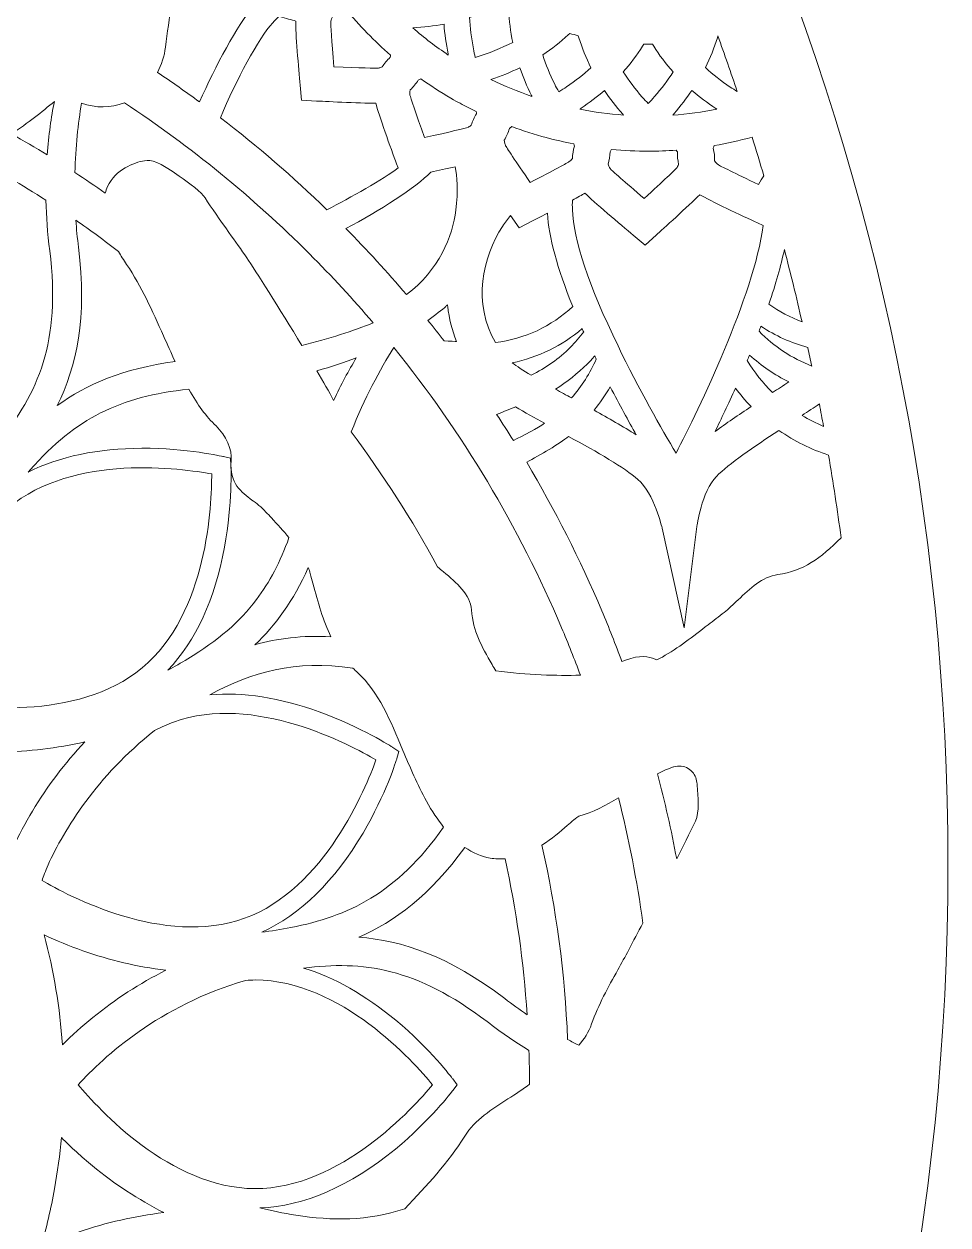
# Model space of a CAD drawing. Header units: millimetres. Extents: x -1844 to 2932, y -490 to 399.
# Drawn here: x 817.2 to 980.4, y -109.4 to 102.8 of the extents above; entities that cross this region are included whole.
import ezdxf

# ---------------------------------------------------------------- set-up
doc = ezdxf.new("R2010")
doc.units = ezdxf.units.MM
doc.header["$MEASUREMENT"] = 0
doc.layers.add('Layer 4', color=7, linetype='Continuous')

msp = doc.modelspace()

# ---------------------------------------------------------------- linework, layer by layer
at = {"layer": 'Layer 4', "lineweight": 0}
for points, knots in [([(535.91, 398.64), (290.42, 398.64), (91.41, 199.63), (91.41, -45.86), (91.41, -291.35), (290.42, -490.36), (535.91, -490.36), (781.4, -490.36), (980.41, -291.35), (980.41, -45.86), (980.41, 199.63), (781.4, 398.64), (535.91, 398.64)], [0, 0, 0, 0, 1, 1, 1, 2, 2, 2, 3, 3, 3, 4, 4, 4, 4]), ([(855.17, 106.42), (855.58, 106.29), (856.44, 106.01), (857.5, 105.67), (854.93, 102.78), (850.93, 95.28), (848.17, 89.03), (845.73, 90.82), (843.25, 92.57), (840.74, 94.26), (841.46, 95.62), (841.95, 97.13), (842.15, 98.74), (842.47, 101.28), (842.84, 103.83), (843.22, 106.42), (845.6, 107.96), (848.22, 109), (850.72, 109.49), (851.51, 109.65), (852.3, 109.78), (853.06, 109.87), (853.06, 109.87), (852.61, 107.26), (852.61, 107.26), (852.61, 107.26), (855.17, 106.42), (855.17, 106.42)], [0, 0, 0, 0, 1, 1, 1, 2, 2, 2, 3, 3, 3, 4, 4, 4, 5, 5, 5, 6, 6, 6, 7, 7, 7, 8, 8, 8, 9, 9, 9, 9]), ([(896.89, 96.91), (896.77, 97.43), (896.66, 97.93), (896.56, 98.43), (896.19, 100.31), (895.96, 102.17), (895.87, 103.96), (897.73, 104.57), (899.49, 105.32), (901.1, 106.2), (901.1, 106.2), (901.46, 106.4), (901.46, 106.4), (901.91, 106.13), (902.36, 105.87), (902.8, 105.62), (902.8, 105.62), (902.82, 105.22), (902.82, 105.22), (902.86, 103.37), (903.09, 101.47), (903.5, 99.56), (901.49, 98.53), (899.28, 97.64), (896.89, 96.91)], [0, 0, 0, 0, 1, 1, 1, 2, 2, 2, 3, 3, 3, 4, 4, 4, 5, 5, 5, 6, 6, 6, 7, 7, 7, 8, 8, 8, 8]), ([(861.1, 103.02), (861.46, 103.4), (861.85, 103.79), (862.24, 104.18), (863.48, 103.8), (864.45, 103.52), (865.15, 103.33), (865.12, 101.37), (865.68, 94.85), (865.93, 92.03), (865.93, 92.03), (866.18, 89.34), (866.18, 89.34), (866.18, 89.34), (868.86, 89.2), (868.86, 89.2), (869.63, 89.16), (876.49, 88.8), (879.31, 88.8), (879.79, 86.89), (882.01, 80.74), (882.99, 78.08), (882.99, 78.08), (883.24, 77.4), (883.24, 77.4), (880.68, 75.4), (874.81, 72.12), (870.66, 70), (864.67, 75.81), (858.4, 81.23), (851.86, 86.26), (854.66, 92.9), (858.54, 100.29), (861.1, 103.02)], [0, 0, 0, 0, 1, 1, 1, 2, 2, 2, 3, 3, 3, 4, 4, 4, 5, 5, 5, 6, 6, 6, 7, 7, 7, 8, 8, 8, 9, 9, 9, 10, 10, 10, 11, 11, 11, 11]), ([(881.93, 97.3), (881.9, 97.17), (881.88, 97.05), (881.84, 96.93), (881.31, 96.42), (880.84, 95.85), (880.45, 95.22), (880.13, 95.07), (879.88, 95.03), (879.8, 95.03), (879.37, 94.98), (876.48, 95.05), (871.9, 95.27), (871.51, 99.9), (871.33, 102.74), (871.37, 103.18), (871.37, 103.26), (871.41, 103.63), (871.64, 104.06), (872.3, 104.41), (872.9, 104.85), (873.45, 105.36), (873.53, 105.38), (873.62, 105.4), (873.71, 105.42), (873.8, 105.43), (873.88, 105.45), (873.97, 105.46), (876.39, 102.52), (879.07, 99.78), (881.93, 97.3)], [0, 0, 0, 0, 1, 1, 1, 2, 2, 2, 3, 3, 3, 4, 4, 4, 5, 5, 5, 6, 6, 6, 7, 7, 7, 8, 8, 8, 9, 9, 9, 10, 10, 10, 10]), ([(885.87, 102.12), (887.77, 102.24), (889.61, 102.47), (891.36, 102.8), (891.48, 101.08), (891.72, 99.32), (892.08, 97.54), (892.09, 97.47), (892.11, 97.39), (892.12, 97.32), (889.94, 98.79), (887.85, 100.39), (885.87, 102.12)], [0, 0, 0, 0, 1, 1, 1, 2, 2, 2, 3, 3, 3, 4, 4, 4, 4]), ([(913.02, 91.72), (912.57, 91.42), (912.11, 91.12), (911.63, 90.82), (911.38, 91.28), (911.14, 91.74), (910.92, 92.19), (910.07, 93.92), (909.36, 95.66), (908.81, 97.36), (910.46, 98.43), (911.96, 99.62), (913.29, 100.88), (913.29, 100.88), (913.57, 101.15), (913.57, 101.15), (914.08, 101), (914.59, 100.87), (915.09, 100.74), (915.09, 100.74), (915.2, 100.37), (915.2, 100.37), (915.73, 98.6), (916.44, 96.83), (917.33, 95.08), (916.03, 93.9), (914.58, 92.77), (913.02, 91.72)], [0, 0, 0, 0, 1, 1, 1, 2, 2, 2, 3, 3, 3, 4, 4, 4, 5, 5, 5, 6, 6, 6, 7, 7, 7, 8, 8, 8, 9, 9, 9, 9]), ([(939.75, 100.7), (940.93, 97.44), (942.07, 94.17), (943.17, 90.88), (942.75, 91.14), (942.34, 91.41), (941.94, 91.68), (940.35, 92.75), (938.87, 93.89), (937.54, 95.1), (938.42, 96.84), (939.13, 98.62), (939.66, 100.39), (939.66, 100.39), (939.75, 100.7), (939.75, 100.7)], [0, 0, 0, 0, 1, 1, 1, 2, 2, 2, 3, 3, 3, 4, 4, 4, 5, 5, 5, 5]), ([(928.55, 89.98), (928.19, 89.57), (927.82, 89.16), (927.44, 88.75), (927.08, 89.13), (926.73, 89.51), (926.4, 89.89), (925.13, 91.34), (924, 92.83), (923.03, 94.34), (924.33, 95.79), (925.48, 97.32), (926.44, 98.9), (926.44, 98.9), (926.64, 99.23), (926.64, 99.23), (927.17, 99.22), (927.69, 99.22), (928.21, 99.23), (928.21, 99.23), (928.42, 98.9), (928.42, 98.9), (929.38, 97.33), (930.53, 95.8), (931.84, 94.34), (930.89, 92.87), (929.78, 91.4), (928.55, 89.98)], [0, 0, 0, 0, 1, 1, 1, 2, 2, 2, 3, 3, 3, 4, 4, 4, 5, 5, 5, 6, 6, 6, 7, 7, 7, 8, 8, 8, 9, 9, 9, 9]), ([(904.76, 95.07), (905.32, 93.45), (906.01, 91.8), (906.82, 90.17), (906.84, 90.12), (906.87, 90.07), (906.89, 90.02), (904.41, 90.87), (901.99, 91.86), (899.65, 93), (901.45, 93.61), (903.16, 94.3), (904.76, 95.07)], [0, 0, 0, 0, 1, 1, 1, 2, 2, 2, 3, 3, 3, 4, 4, 4, 4]), ([(886.8, 92.91), (886.88, 92.95), (886.95, 92.99), (887.03, 93.03), (887.11, 93.06), (887.18, 93.09), (887.25, 93.12), (888.94, 91.92), (890.72, 90.79), (892.54, 89.73), (893.28, 89.31), (893.69, 89.03), (894.19, 88.81), (895.14, 88.29), (896.11, 87.8), (897.07, 87.33), (897.08, 87.2), (897.09, 87.06), (897.09, 86.93), (896.7, 86.3), (896.4, 85.63), (896.18, 84.93), (895.91, 84.7), (895.68, 84.59), (895.6, 84.57), (895.19, 84.41), (892.43, 83.74), (887.91, 82.76), (886.35, 87.09), (885.43, 89.84), (885.35, 90.26), (885.33, 90.34), (885.28, 90.7), (885.39, 91.18), (885.93, 91.7), (886.41, 92.27), (886.8, 92.91)], [0, 0, 0, 0, 1, 1, 1, 2, 2, 2, 3, 3, 3, 4, 4, 4, 5, 5, 5, 6, 6, 6, 7, 7, 7, 8, 8, 8, 9, 9, 9, 10, 10, 10, 11, 11, 11, 12, 12, 12, 12]), ([(822.51, 89.14), (821.96, 86.35), (821.51, 83.18), (821.24, 79.68), (819.17, 80.95), (817.07, 82.18), (814.95, 83.37), (817.84, 85.33), (820.36, 87.29), (822.51, 89.14)], [0, 0, 0, 0, 1, 1, 1, 2, 2, 2, 3, 3, 3, 3]), ([(915.58, 87.93), (917.05, 88.92), (918.43, 89.98), (919.7, 91.08), (920.67, 89.65), (921.76, 88.24), (922.96, 86.88), (923, 86.83), (923.04, 86.78), (923.09, 86.73), (920.49, 86.91), (917.89, 87.26), (915.33, 87.76), (915.41, 87.82), (915.49, 87.87), (915.58, 87.93)], [0, 0, 0, 0, 1, 1, 1, 2, 2, 2, 3, 3, 3, 4, 4, 4, 5, 5, 5, 5]), ([(931.77, 86.71), (931.85, 86.8), (931.92, 86.89), (932, 86.98), (933.16, 88.32), (934.22, 89.69), (935.17, 91.09), (936.47, 89.96), (937.89, 88.88), (939.4, 87.87), (939.46, 87.83), (939.52, 87.79), (939.58, 87.75), (937, 87.24), (934.38, 86.9), (931.77, 86.71)], [0, 0, 0, 0, 1, 1, 1, 2, 2, 2, 3, 3, 3, 4, 4, 4, 5, 5, 5, 5]), ([(866.24, 46.01), (862.31, 52.51), (858, 59.28), (856.52, 61.48), (855.56, 62.9), (854.44, 64.46), (853.37, 65.97), (851.84, 68.12), (850.26, 70.35), (849.16, 72.09), (848.58, 73.02), (846.36, 74.69), (844.59, 75.94), (840.99, 78.48), (839.62, 78.94), (838.45, 78.64), (836.57, 78.36), (833.35, 77.14), (831.92, 74.07), (831.75, 73.7), (831.62, 73.32), (831.51, 72.92), (829.74, 74.17), (827.95, 75.39), (826.14, 76.57), (826.27, 81.08), (826.72, 85.21), (827.31, 88.83), (829.82, 87.92), (832.48, 87.95), (834.89, 88.89), (846.6, 81.17), (857.53, 72.26), (867.58, 62.2), (871.52, 58.27), (875.28, 54.2), (878.86, 50), (875.37, 48.62), (871.1, 47.18), (866.24, 46.01)], [0, 0, 0, 0, 1, 1, 1, 2, 2, 2, 3, 3, 3, 4, 4, 4, 5, 5, 5, 6, 6, 6, 7, 7, 7, 8, 8, 8, 9, 9, 9, 10, 10, 10, 11, 11, 11, 12, 12, 12, 13, 13, 13, 13]), ([(913.57, 78.55), (913.22, 78.3), (910.73, 76.94), (906.61, 74.82), (903.98, 78.6), (902.39, 81.02), (902.2, 81.4), (902.17, 81.47), (902.01, 81.81), (902, 82.3), (902.39, 82.94), (902.7, 83.62), (902.91, 84.33), (902.98, 84.4), (903.04, 84.45), (903.11, 84.51), (903.18, 84.57), (903.25, 84.63), (903.32, 84.68), (905.34, 83.94), (907.39, 83.29), (909.43, 82.74), (911.02, 82.31), (912.65, 81.94), (914.27, 81.62), (914.32, 81.49), (914.36, 81.36), (914.4, 81.23), (914.19, 80.52), (914.07, 79.79), (914.04, 79.05), (913.84, 78.76), (913.64, 78.6), (913.57, 78.55)], [0, 0, 0, 0, 1, 1, 1, 2, 2, 2, 3, 3, 3, 4, 4, 4, 5, 5, 5, 6, 6, 6, 7, 7, 7, 8, 8, 8, 9, 9, 9, 10, 10, 10, 11, 11, 11, 11]), ([(947.87, 75.99), (947.57, 75.51), (947.24, 75), (946.9, 74.47), (942.73, 76.43), (940.14, 77.72), (939.79, 77.96), (939.72, 78.01), (939.42, 78.22), (939.17, 78.64), (939.19, 79.39), (939.11, 80.13), (938.94, 80.86), (938.97, 80.94), (938.99, 81.03), (939.02, 81.11), (939.05, 81.19), (939.08, 81.26), (939.11, 81.33), (941.35, 81.72), (943.58, 82.22), (945.79, 82.83), (946.5, 80.55), (947.2, 78.27), (947.87, 75.99)], [0, 0, 0, 0, 1, 1, 1, 2, 2, 2, 3, 3, 3, 4, 4, 4, 5, 5, 5, 6, 6, 6, 7, 7, 7, 8, 8, 8, 8]), ([(920.7, 80.23), (920.74, 80.3), (920.79, 80.37), (920.84, 80.45), (920.89, 80.52), (920.94, 80.59), (920.99, 80.65), (923.17, 80.45), (925.37, 80.34), (927.52, 80.34), (929.13, 80.34), (930.77, 80.4), (932.39, 80.52), (932.47, 80.41), (932.53, 80.3), (932.59, 80.2), (932.58, 79.46), (932.65, 78.72), (932.82, 78.01), (932.7, 77.67), (932.54, 77.47), (932.49, 77.4), (932.21, 77.06), (930.16, 75.11), (926.73, 71.99), (923.21, 74.96), (921.05, 76.88), (920.77, 77.21), (920.72, 77.27), (920.48, 77.55), (920.34, 78.02), (920.56, 78.74), (920.67, 79.48), (920.7, 80.23)], [0, 0, 0, 0, 1, 1, 1, 2, 2, 2, 3, 3, 3, 4, 4, 4, 5, 5, 5, 6, 6, 6, 7, 7, 7, 8, 8, 8, 9, 9, 9, 10, 10, 10, 11, 11, 11, 11]), ([(821.03, 71.66), (821.09, 68.83), (821.29, 65.85), (821.69, 62.74), (823.73, 46.56), (819.58, 37.55), (812.71, 28.98), (812.09, 28.2), (811.45, 27.46), (810.81, 26.73), (817.07, 42.79), (808.81, 62.51), (808.42, 63.41), (808.42, 63.41), (807.92, 64.58), (807.92, 64.58), (807.92, 64.58), (806.65, 64.43), (806.65, 64.43), (805.71, 64.33), (785.72, 61.88), (774.62, 49.5), (774.78, 49.94), (774.94, 50.37), (775.12, 50.81), (779.15, 61.02), (784.93, 69.1), (799.99, 75.34), (802.91, 76.55), (805.62, 77.87), (808.13, 79.23), (812.54, 76.88), (816.84, 74.36), (821.03, 71.66)], [0, 0, 0, 0, 1, 1, 1, 2, 2, 2, 3, 3, 3, 4, 4, 4, 5, 5, 5, 6, 6, 6, 7, 7, 7, 8, 8, 8, 9, 9, 9, 10, 10, 10, 11, 11, 11, 11]), ([(874.02, 66.67), (879.87, 69.75), (886.44, 73.92), (889.02, 76.63), (890.25, 76.9), (891.86, 77.25), (893.35, 77.6), (893.67, 75.92), (893.87, 73.39), (893.46, 69.91), (892.91, 65.33), (890.44, 59.29), (884.74, 55), (881.32, 59), (877.75, 62.89), (874.02, 66.67)], [0, 0, 0, 0, 1, 1, 1, 2, 2, 2, 3, 3, 3, 4, 4, 4, 5, 5, 5, 5]), ([(922.11, 45.93), (916.92, 56.65), (914.21, 64.77), (914.05, 70.05), (914.03, 70.58), (914.03, 71.13), (914.04, 71.69), (914.97, 72.19), (915.72, 72.6), (916.27, 72.92), (917.64, 71.5), (922.64, 67.3), (924.81, 65.48), (924.81, 65.48), (926.88, 63.75), (926.88, 63.75), (926.88, 63.75), (928.88, 65.55), (928.88, 65.55), (929.89, 66.45), (934.58, 70.68), (936.55, 72.65), (938.24, 71.64), (944.16, 68.87), (946.73, 67.68), (946.73, 67.68), (947.75, 67.2), (947.75, 67.2), (946.08, 54.69), (936.36, 34.75), (932.36, 26.97), (929.86, 31.18), (925.81, 38.27), (922.11, 45.93)], [0, 0, 0, 0, 1, 1, 1, 2, 2, 2, 3, 3, 3, 4, 4, 4, 5, 5, 5, 6, 6, 6, 7, 7, 7, 8, 8, 8, 9, 9, 9, 10, 10, 10, 11, 11, 11, 11]), ([(826.78, 63.38), (826.57, 64.99), (826.42, 66.58), (826.32, 68.14), (828.87, 66.37), (831.38, 64.52), (833.84, 62.61), (834.27, 61.87), (834.74, 61.1), (835.28, 60.32), (837.92, 56.42), (839.81, 52.19), (841.8, 47.7), (842.47, 46.21), (843.14, 44.69), (843.86, 43.16), (834.69, 41.97), (828.14, 39.07), (823.02, 35.4), (826.41, 42.25), (828.35, 50.95), (826.78, 63.38)], [0, 0, 0, 0, 1, 1, 1, 2, 2, 2, 3, 3, 3, 4, 4, 4, 5, 5, 5, 6, 6, 6, 7, 7, 7, 7]), ([(901.71, 67.05), (902.16, 67.73), (902.63, 68.37), (903.1, 68.98), (903.1, 68.98), (904.62, 66.82), (904.62, 66.82), (904.62, 66.82), (907.02, 68.04), (907.02, 68.04), (907.46, 68.27), (908.44, 68.76), (909.63, 69.38), (909.87, 65.21), (911.37, 59.67), (914.11, 52.9), (910.37, 49.38), (905.56, 47.14), (900.45, 46.53), (896.41, 53.36), (898.13, 61.71), (901.71, 67.05)], [0, 0, 0, 0, 1, 1, 1, 2, 2, 2, 3, 3, 3, 4, 4, 4, 5, 5, 5, 6, 6, 6, 7, 7, 7, 7]), ([(951.5, 62.94), (952.6, 58.71), (953.65, 54.46), (954.62, 50.2), (952.55, 50.96), (950.59, 52.01), (948.76, 53.33), (949.97, 56.88), (950.88, 60.08), (951.5, 62.94)], [0, 0, 0, 0, 1, 1, 1, 2, 2, 2, 3, 3, 3, 3]), ([(888.52, 50.43), (889.65, 51.29), (891.22, 52.48), (891.62, 52.84), (891.74, 52.96), (891.86, 53.07), (891.98, 53.19), (891.99, 53.09), (892, 52.99), (892.01, 52.89), (892.25, 50.82), (892.78, 48.71), (893.55, 46.71), (893.48, 46.72), (892.33, 46.76), (891.38, 46.8), (890.44, 48.02), (889.49, 49.23), (888.52, 50.43)], [0, 0, 0, 0, 1, 1, 1, 2, 2, 2, 3, 3, 3, 4, 4, 4, 5, 5, 5, 6, 6, 6, 6]), ([(906.78, 40.75), (905.32, 41.62), (904.2, 42.36), (903.43, 42.95), (907.99, 43.91), (912.21, 45.97), (915.77, 48.99), (915.86, 48.79), (915.95, 48.6), (916.04, 48.4), (915.31, 47.44), (914.53, 46.53), (913.7, 45.7), (913.7, 45.7), (913.7, 45.7), (913.7, 45.7), (911.66, 43.67), (909.34, 42.01), (906.78, 40.75)], [0, 0, 0, 0, 1, 1, 1, 2, 2, 2, 3, 3, 3, 4, 4, 4, 5, 5, 5, 6, 6, 6, 6]), ([(956.33, 42.38), (952.85, 43.72), (949.64, 45.83), (947.02, 48.52), (947.13, 48.82), (947.24, 49.11), (947.36, 49.41), (949.91, 47.71), (952.7, 46.45), (955.64, 45.67), (955.87, 44.57), (956.1, 43.47), (956.33, 42.38)], [0, 0, 0, 0, 1, 1, 1, 2, 2, 2, 3, 3, 3, 4, 4, 4, 4]), ([(900.49, -11.48), (900.27, -11.09), (900.06, -10.72), (899.85, -10.35), (897.99, -7.12), (896.52, -4.56), (896.23, -0.72), (896.02, 2.02), (893.59, 4.05), (891.25, 6.02), (890.92, 6.3), (890.56, 6.59), (890.22, 6.89), (885.73, 15.21), (880.63, 23.17), (874.96, 30.73), (877.32, 36.69), (880.04, 41.73), (882.48, 45.65), (894.62, 30.61), (904.56, 14.03), (912.13, -3.87), (913.31, -6.65), (914.41, -9.44), (915.46, -12.25), (911.27, -12.37), (906.15, -12.23), (900.49, -11.48)], [0, 0, 0, 0, 1, 1, 1, 2, 2, 2, 3, 3, 3, 4, 4, 4, 5, 5, 5, 6, 6, 6, 7, 7, 7, 8, 8, 8, 9, 9, 9, 9]), ([(868.91, 41.53), (871.45, 42.24), (873.77, 43.01), (875.85, 43.8), (874.53, 41.61), (873.17, 39.1), (871.86, 36.29), (871.06, 37.79), (870.04, 39.59), (868.91, 41.53)], [0, 0, 0, 0, 1, 1, 1, 2, 2, 2, 3, 3, 3, 3]), ([(916.66, 42.73), (917.12, 43.19), (917.56, 43.66), (918, 44.17), (918.09, 43.98), (918.18, 43.8), (918.27, 43.61), (917.15, 41.12), (915.69, 38.81), (913.91, 36.73), (912.99, 37.23), (912.01, 37.76), (911.04, 38.3), (913.08, 39.55), (914.97, 41.04), (916.66, 42.73)], [0, 0, 0, 0, 1, 1, 1, 2, 2, 2, 3, 3, 3, 4, 4, 4, 5, 5, 5, 5]), ([(944.94, 43.33), (945.07, 43.65), (945.21, 43.98), (945.35, 44.31), (947.44, 42.4), (949.77, 40.81), (952.29, 39.57), (951.31, 38.92), (950.32, 38.28), (949.42, 37.69), (947.69, 39.39), (946.19, 41.28), (944.94, 43.33)], [0, 0, 0, 0, 1, 1, 1, 2, 2, 2, 3, 3, 3, 4, 4, 4, 4]), ([(842.59, -11.35), (847.46, -6.2), (850.89, 1.23), (852.58, 10.36), (854.03, 18.23), (853.71, 24.53), (853.7, 24.8), (853.7, 24.8), (853.63, 26.07), (853.63, 26.07), (853.63, 26.07), (852.39, 26.37), (852.39, 26.37), (852.13, 26.43), (845.98, 27.87), (837.98, 27.85), (830.21, 27.82), (823.4, 26.38), (817.9, 23.64), (818, 23.76), (818.1, 23.87), (818.2, 23.99), (822.41, 28.73), (826.26, 31.84), (830.68, 34.08), (835.08, 36.3), (840.22, 37.68), (846.3, 38.27), (847.8, 35.53), (849.33, 33.45), (851.08, 31.79), (852.87, 30.1), (853.95, 27.62), (853.76, 25.62), (853.39, 21.66), (855.63, 20.02), (857.42, 18.7), (858.24, 18.1), (859.08, 17.49), (859.9, 16.58), (860.22, 16.24), (860.54, 15.89), (860.86, 15.54), (861.92, 14.4), (862.99, 13.24), (863.97, 12.06), (862.45, 7.81), (860.55, 4.18), (858.22, 1.1), (855.23, -2.86), (851.48, -6.09), (846.07, -9.38), (844.9, -10.09), (843.74, -10.74), (842.59, -11.35)], [0, 0, 0, 0, 1, 1, 1, 2, 2, 2, 3, 3, 3, 4, 4, 4, 5, 5, 5, 6, 6, 6, 7, 7, 7, 8, 8, 8, 9, 9, 9, 10, 10, 10, 11, 11, 11, 12, 12, 12, 13, 13, 13, 14, 14, 14, 15, 15, 15, 16, 16, 16, 17, 17, 17, 18, 18, 18, 18]), ([(920.73, 38.7), (922.36, 35.56), (923.96, 32.65), (925.33, 30.21), (923.03, 31.68), (920.38, 33.17), (917.88, 34.56), (918.93, 35.86), (919.89, 37.25), (920.73, 38.7)], [0, 0, 0, 0, 1, 1, 1, 2, 2, 2, 3, 3, 3, 3]), ([(942.84, 38.49), (943.7, 37.35), (944.63, 36.25), (945.62, 35.21), (943.4, 33.74), (941.19, 32.24), (939.25, 30.79), (940.33, 33.02), (941.58, 35.66), (942.84, 38.49)], [0, 0, 0, 0, 1, 1, 1, 2, 2, 2, 3, 3, 3, 3]), ([(900.66, 33.83), (901.75, 34.25), (903.42, 34.99), (903.99, 35.16), (905.59, 34.21), (907.41, 33.2), (909.12, 32.26), (908.04, 31.46), (905.32, 30.08), (903.62, 29.22), (902.65, 30.77), (901.66, 32.3), (900.66, 33.83)], [0, 0, 0, 0, 1, 1, 1, 2, 2, 2, 3, 3, 3, 4, 4, 4, 4]), ([(958.42, 31.71), (957.11, 32.26), (955.84, 32.91), (954.62, 33.65), (955.67, 34.34), (956.7, 35.02), (957.68, 35.67), (957.93, 34.35), (958.18, 33.03), (958.42, 31.71)], [0, 0, 0, 0, 1, 1, 1, 2, 2, 2, 3, 3, 3, 3]), ([(943.33, 1.06), (942.46, 0.23), (941.65, -0.56), (940.85, -1.16), (939.89, -1.88), (938.94, -2.62), (938.02, -3.34), (935.31, -5.45), (932.74, -7.45), (929.94, -9.04), (929.31, -9.4), (929, -9.49), (928.91, -9.51), (928.85, -9.49), (928.74, -9.45), (928.67, -9.42), (927.5, -8.99), (926.04, -8.6), (923.43, -9.59), (923.21, -9.68), (923, -9.76), (922.79, -9.84), (921.68, -6.83), (920.5, -3.84), (919.24, -0.87), (915.4, 8.21), (910.97, 16.96), (905.97, 25.36), (908.27, 26.61), (911.82, 28.66), (913.36, 29.94), (918.48, 27.14), (923.22, 24.46), (925.63, 22.34), (928.5, 19.83), (929.9, 13.78), (929.91, 13.72), (929.91, 13.72), (933.82, -3.88), (933.82, -3.88), (933.82, -3.88), (936.04, 14), (936.04, 14), (936.04, 14.06), (936.87, 20.19), (939.5, 22.88), (941.7, 25.13), (946.12, 28.11), (950.55, 31), (953.27, 29.1), (956.21, 27.64), (959.31, 26.64), (960.13, 21.79), (960.87, 16.92), (961.53, 12.04), (957.87, 8.4), (954.86, 6.16), (950.37, 5.52), (947.54, 5.12), (945.4, 3.05), (943.33, 1.06)], [0, 0, 0, 0, 1, 1, 1, 2, 2, 2, 3, 3, 3, 4, 4, 4, 5, 5, 5, 6, 6, 6, 7, 7, 7, 8, 8, 8, 9, 9, 9, 10, 10, 10, 11, 11, 11, 12, 12, 12, 13, 13, 13, 14, 14, 14, 15, 15, 15, 16, 16, 16, 17, 17, 17, 18, 18, 18, 19, 19, 19, 20, 20, 20, 20]), ([(802.15, -16.9), (802.14, -15.22), (802.2, -12.04), (802.69, -8.19), (803.72, -2.26), (805.87, 5.16), (810.21, 12.82), (811.65, 14.77), (813.1, 16.25), (814.42, 17.35), (826, 27.02), (845.2, 24.25), (850.31, 23.3), (850.34, 18.1), (849.63, -1.28), (838.04, -10.95), (826.46, -20.62), (807.26, -17.86), (802.15, -16.9)], [0, 0, 0, 0, 1, 1, 1, 2, 2, 2, 3, 3, 3, 4, 4, 4, 5, 5, 5, 6, 6, 6, 6]), ([(867.37, 6.76), (867.51, 6.4), (867.64, 6.05), (867.74, 5.69), (867.89, 5.11), (868.04, 4.55), (868.19, 3.99), (869.11, 0.59), (869.95, -2.56), (871.38, -5.46), (866.3, -5.18), (861.9, -5.77), (857.95, -6.88), (861.51, -3.48), (864.76, 0.85), (867.37, 6.76)], [0, 0, 0, 0, 1, 1, 1, 2, 2, 2, 3, 3, 3, 4, 4, 4, 5, 5, 5, 5]), ([(859.15, -57.65), (865.91, -54.61), (872.07, -48.61), (877.05, -40.15), (881.11, -33.26), (882.96, -27.22), (883.03, -26.97), (883.03, -26.97), (883.4, -25.75), (883.4, -25.75), (883.4, -25.75), (882.34, -25.04), (882.34, -25.04), (882.12, -24.9), (876.84, -21.44), (869.31, -18.73), (862.38, -16.23), (855.83, -15.22), (849.97, -15.71), (857.44, -11.73), (864.96, -9.45), (875.27, -11), (875.54, -11.27), (875.81, -11.53), (876.09, -11.8), (879.8, -15.21), (881.9, -20.23), (884.11, -25.55), (885.35, -28.52), (886.64, -31.59), (888.26, -34.51), (889.24, -36.27), (890.24, -37.79), (891.28, -39.09), (882.95, -50.94), (874.41, -54.82), (864.29, -56.84), (862.54, -57.19), (860.83, -57.45), (859.15, -57.65)], [0, 0, 0, 0, 1, 1, 1, 2, 2, 2, 3, 3, 3, 4, 4, 4, 5, 5, 5, 6, 6, 6, 7, 7, 7, 8, 8, 8, 9, 9, 9, 10, 10, 10, 11, 11, 11, 12, 12, 12, 13, 13, 13, 13]), ([(820.33, -48.52), (820.58, -47.84), (820.93, -46.9), (821.39, -45.77), (824.3, -39.52), (829.99, -30.09), (840.22, -22.05), (841.42, -21.4), (842.55, -20.91), (843.58, -20.54), (857.77, -15.41), (874.86, -24.57), (879.34, -27.22), (877.58, -32.12), (870.29, -50.08), (856.1, -55.21), (841.9, -60.33), (824.81, -51.17), (820.33, -48.52)], [0, 0, 0, 0, 1, 1, 1, 2, 2, 2, 3, 3, 3, 4, 4, 4, 5, 5, 5, 6, 6, 6, 6]), ([(815.24, -42.67), (812.57, -36.71), (809.33, -30.98), (805.58, -25.59), (805.56, -25.56), (805.53, -25.52), (805.51, -25.49), (807.93, -25.72), (810.42, -25.83), (812.94, -25.8), (817.96, -25.75), (822.97, -25.16), (827.89, -24.04), (824.36, -27.79), (821.26, -31.88), (818.63, -36.27), (817.37, -38.38), (816.24, -40.52), (815.24, -42.67)], [0, 0, 0, 0, 1, 1, 1, 2, 2, 2, 3, 3, 3, 4, 4, 4, 5, 5, 5, 6, 6, 6, 6]), ([(935.78, -38.02), (934.72, -40.26), (933.61, -42.5), (932.47, -44.72), (931.52, -39.66), (930.39, -34.65), (929.08, -29.68), (930.03, -29.19), (930.97, -28.77), (931.93, -28.47), (931.93, -28.47), (931.99, -28.45), (931.99, -28.45), (932.82, -28.19), (933.74, -28.29), (934.49, -28.73), (935.23, -29.15), (935.74, -29.84), (935.92, -30.65), (936.01, -31.03), (936.06, -31.38), (936.09, -31.71), (936.28, -33.7), (936.53, -36.44), (935.78, -38.02)], [0, 0, 0, 0, 1, 1, 1, 2, 2, 2, 3, 3, 3, 4, 4, 4, 5, 5, 5, 6, 6, 6, 7, 7, 7, 8, 8, 8, 8]), ([(924, -60.78), (923.38, -61.96), (922.71, -63.16), (922.07, -64.32), (920.38, -67.36), (918.64, -70.5), (917.43, -73.87), (916.9, -75.36), (916.11, -76.58), (915.16, -77.65), (914.51, -77.32), (913.86, -76.97), (913.2, -76.61), (912.72, -64.98), (911.2, -53.52), (908.67, -42.29), (910.4, -41.18), (911.9, -39.88), (913.15, -38.8), (913.85, -38.19), (914.8, -37.37), (915.18, -37.17), (917.68, -36.49), (919.98, -35.25), (922.19, -33.9), (924.03, -41.19), (925.46, -48.57), (926.5, -56.04), (925.66, -57.61), (924.82, -59.2), (924, -60.78)], [0, 0, 0, 0, 1, 1, 1, 2, 2, 2, 3, 3, 3, 4, 4, 4, 5, 5, 5, 6, 6, 6, 7, 7, 7, 8, 8, 8, 9, 9, 9, 10, 10, 10, 10]), ([(895.03, -42.67), (896.46, -43.65), (897.95, -44.28), (899.52, -44.56), (900.42, -44.72), (901.29, -44.75), (902.14, -44.69), (904.13, -53.73), (905.44, -62.93), (906.05, -72.25), (904.73, -71.36), (903.41, -70.41), (902.09, -69.39), (892.27, -61.86), (883.86, -59.13), (876.31, -58.55), (882.57, -55.8), (888.9, -51.16), (895.03, -42.67)], [0, 0, 0, 0, 1, 1, 1, 2, 2, 2, 3, 3, 3, 4, 4, 4, 5, 5, 5, 6, 6, 6, 6]), ([(820.72, -58.13), (822.9, -59.17), (825.18, -60.11), (827.54, -60.94), (832.28, -62.61), (837.18, -63.76), (842.19, -64.4), (837.6, -66.71), (833.28, -69.5), (829.31, -72.73), (827.41, -74.27), (825.61, -75.89), (823.94, -77.57), (823.5, -70.99), (822.42, -64.48), (820.72, -58.13)], [0, 0, 0, 0, 1, 1, 1, 2, 2, 2, 3, 3, 3, 4, 4, 4, 5, 5, 5, 5]), ([(902.65, -87.13), (899.8, -88.94), (896.86, -90.8), (895.04, -93.7), (892.07, -98.42), (888.37, -102.39), (884.44, -106.53), (877.78, -108.73), (871.65, -108.66), (865.18, -107.67), (862.97, -107.33), (860.86, -106.88), (858.83, -106.37), (866.55, -106.12), (874.8, -102.55), (882.76, -95.99), (888.93, -90.89), (892.74, -85.86), (892.9, -85.65), (892.9, -85.65), (893.66, -84.63), (893.66, -84.63), (893.66, -84.63), (892.9, -83.6), (892.9, -83.6), (892.74, -83.39), (888.97, -78.33), (882.82, -73.21), (877.45, -68.74), (871.94, -65.64), (866.55, -64.02), (876.91, -62.67), (886.53, -63.93), (898.96, -73.47), (901.46, -75.38), (903.94, -77.06), (906.37, -78.55), (906.43, -80.53), (906.46, -82.52), (906.47, -84.52), (905.33, -85.43), (904.03, -86.26), (902.65, -87.13)], [0, 0, 0, 0, 1, 1, 1, 2, 2, 2, 3, 3, 3, 4, 4, 4, 5, 5, 5, 6, 6, 6, 7, 7, 7, 8, 8, 8, 9, 9, 9, 10, 10, 10, 11, 11, 11, 12, 12, 12, 13, 13, 13, 14, 14, 14, 14]), ([(826.74, -84.61), (831.25, -79.63), (841.06, -70.66), (856.31, -66.17), (856.88, -66.13), (857.45, -66.11), (858.02, -66.11), (873.11, -66.15), (886.04, -80.6), (889.34, -84.62), (886.02, -88.62), (873.04, -103.01), (857.93, -102.97), (843.01, -102.93), (830.22, -88.83), (826.74, -84.61)], [0, 0, 0, 0, 1, 1, 1, 2, 2, 2, 3, 3, 3, 4, 4, 4, 5, 5, 5, 5]), ([(829.25, -98.95), (833.13, -102.14), (837.34, -104.9), (841.83, -107.21), (836.72, -107.81), (831.71, -108.96), (826.88, -110.63), (824.55, -111.44), (822.3, -112.35), (820.15, -113.36), (821.12, -109.95), (821.92, -106.48), (822.54, -103.01), (823.08, -100.02), (823.49, -96.98), (823.76, -93.94), (825.46, -95.68), (827.3, -97.35), (829.25, -98.95)], [0, 0, 0, 0, 1, 1, 1, 2, 2, 2, 3, 3, 3, 4, 4, 4, 5, 5, 5, 6, 6, 6, 6])]:
    msp.add_open_spline(points, degree=3, knots=knots, dxfattribs=at)

doc.saveas('drawing.dxf')
